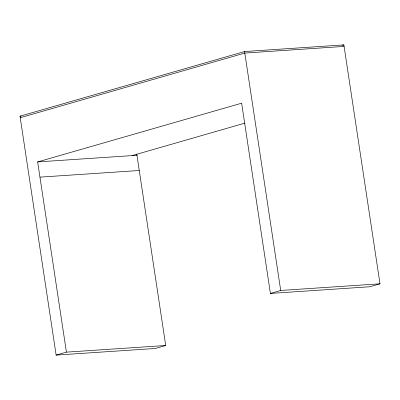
<?xml version="1.0" encoding="UTF-8"?>
<svg xmlns="http://www.w3.org/2000/svg" width="400" height="400" viewBox="0 0 400 400"><rect width="100%" height="100%" fill="white"/><g stroke="black" fill="none" stroke-linecap="round" stroke-linejoin="round"><path stroke-width="0.6" d="M20 116.19L244.57 51.54L343.865 44.895L380 283.81L369.705 286.77L270.41 293.42L241.645 103.2L37.655 161.925L66.425 352.145L56.135 355.105L20 116.19L21.24 116.11M20.23 117.71L244.8 53.065L344.1 46.415M342.065 45.415L343.865 44.895M132.11 155.6L244.9 123.13M270.41 293.42L280.705 290.455L380 283.81M136.77 154.06L165.72 345.495L155.43 348.46L56.135 355.105M37.655 161.925L136.955 155.275M39.96 177.14L139.255 170.495M66.425 352.145L165.72 345.495M244.57 51.54L280.705 290.455"/></g></svg>
